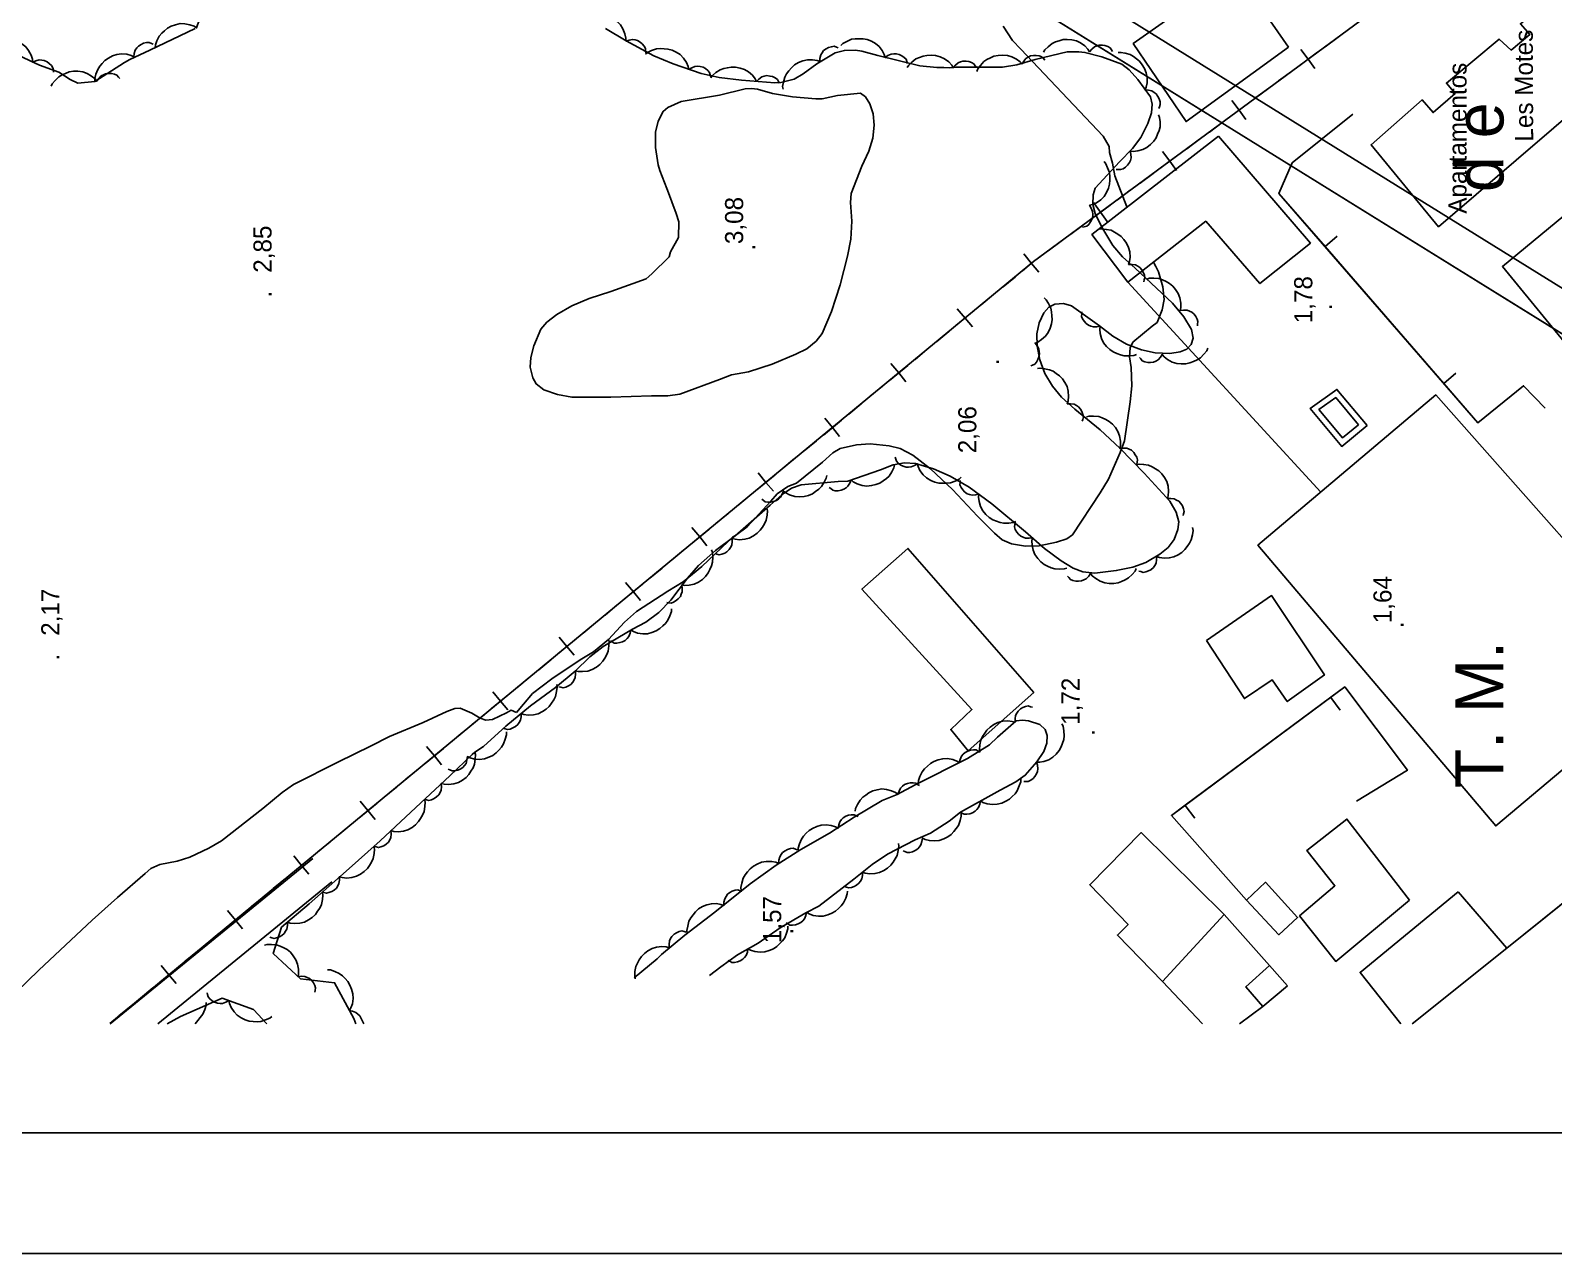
# Model space of a CAD drawing. Extents: x 747954 to 748544, y 4317181 to 4318208.
# Drawn here: x 748294.4 to 748420.5, y 4317181 to 4317282.2 of the extents above; entities that cross this region are included whole.
import ezdxf

# ---------------------------------------------------------------- set-up
doc = ezdxf.new("R2010")
doc.units = 0
doc.layers.get('0').update_dxf_attribs({"linetype": 'CONTINUOUS'})
for name, color, linetype in [('1', 7, 'CONTINUOUS'), ('26', 7, 'CONTINUOUS'), ('30', 7, 'CONTINUOUS'), ('44', 7, 'CONTINUOUS'), ('48', 7, 'CONTINUOUS'), ('50', 7, 'CONTINUOUS'), ('51', 7, 'CONTINUOUS'), ('53', 7, 'CONTINUOUS'), ('56', 7, 'CONTINUOUS'), ('PATTERN_CLASS', 7, 'CONTINUOUS')]:
    doc.layers.add(name, color=color, linetype=linetype)

msp = doc.modelspace()

# ---------------------------------------------------------------- linework, layer by layer
at = {"layer": '1', "color": 0, "linetype": 'CONTINUOUS'}
for p, q in [((748401.62, 4317264.36), (748402.6, 4317265.21)), ((748411.44, 4317253.02), (748412.43, 4317253.87)), ((748402.09, 4317227.03), (748402.86, 4317225.98)), ((748390.03, 4317218.09), (748390.81, 4317217.04)), ((748426.1, 4317213.85), (748416.66, 4317206.28)), ((748397, 4317204.84), (748393.26, 4317209.06)), ((748388.13, 4317203.52), (748391.45, 4317200)), ((748394.52, 4317200), (748396.45, 4317201.44))]:
    msp.add_line(p, q, dxfattribs=at)
for points in [[(748398.59, 4317280.84), (748390.09, 4317274.69), (748385.72, 4317281.15), (748394.21, 4317287.14), (748398.59, 4317280.84)], [(748426.99, 4317279.7), (748411, 4317265.98), (748405.41, 4317272.77), (748409.64, 4317276.5), (748410.55, 4317275.44), (748412.37, 4317277), (748411.65, 4317277.87), (748416.02, 4317281.52), (748417.01, 4317280.61), (748418.56, 4317281.89), (748417.78, 4317282.78), (748421.92, 4317286.12), (748426.99, 4317279.7)], [(748403.9, 4317275.29), (748398.87, 4317271.28), (748397.79, 4317268.75), (748401.6, 4317264.35), (748411.43, 4317253.01), (748414.25, 4317249.76), (748418.04, 4317252.82), (748419.83, 4317250.96)], [(748392.79, 4317273.47), (748400.39, 4317264.63), (748396.21, 4317261.28), (748391.73, 4317266.44), (748385.28, 4317261.39), (748382.3, 4317265.34), (748392.79, 4317273.47)], [(748429.62, 4317273.69), (748441.15, 4317259.05), (748428.14, 4317248.23), (748416.29, 4317262.69), (748429.62, 4317273.69)], [(748377.5, 4317227.43), (748372.05, 4317222.62), (748370.61, 4317224.38), (748372.36, 4317226.02), (748363.26, 4317236), (748367.06, 4317239.36), (748377.5, 4317227.43)], [(748391.8, 4317231.73), (748397.17, 4317235.46), (748401.55, 4317228.89), (748398.47, 4317226.69), (748397.23, 4317228.48), (748394.93, 4317226.93), (748391.8, 4317231.73)], [(748404.2, 4317218.45), (748408.42, 4317221), (748403.24, 4317227.9), (748402.08, 4317227.04), (748390.03, 4317218.1)], [(748390.02, 4317218.1), (748388.88, 4317217.25), (748395.1, 4317210.25)], [(748408.6, 4317210.24), (748402.49, 4317205.18), (748399.49, 4317208.94), (748402.42, 4317211.44), (748400.09, 4317214.35), (748403.41, 4317216.96), (748408.6, 4317210.24)], [(748393.26, 4317209.06), (748388.13, 4317203.52), (748384.41, 4317207.36), (748385.29, 4317208.22), (748382.12, 4317211.52), (748386.37, 4317215.84), (748393.26, 4317209.06)], [(748395.1, 4317210.25), (748396.67, 4317211.73), (748399.33, 4317208.82), (748397.79, 4317207.39), (748395.1, 4317210.25)], [(748407.89, 4317200), (748404.51, 4317204.27), (748412.63, 4317210.93)], [(748412.63, 4317210.93), (748416.66, 4317206.28), (748408.81, 4317200)], [(748398.49, 4317203.15), (748396.45, 4317201.44), (748395.04, 4317203.07), (748397, 4317204.84), (748398.49, 4317203.15)]]:
    msp.add_lwpolyline(points, dxfattribs=at)
at = {"layer": '26', "color": 0, "linetype": 'CONTINUOUS'}
for points in [[(748405.09, 4317249.53), (748402.98, 4317247.8), (748400.37, 4317250.94), (748402.58, 4317252.52), (748405.09, 4317249.53)], [(748404.38, 4317249.6), (748403.05, 4317248.5), (748401.1, 4317250.85), (748402.49, 4317251.84), (748404.38, 4317249.6)]]:
    msp.add_lwpolyline(points, dxfattribs=at)
at = {"layer": '30', "color": 0, "linetype": 'CONTINUOUS'}
for p, q in [((748301, 4317200), (748317.79, 4317213.69)), ((748304.96, 4317200), (748319.37, 4317211.76))]:
    msp.add_line(p, q, dxfattribs=at)
at = {"layer": '44', "color": 0, "linetype": 'CONTINUOUS'}
for points in [[(748374.96, 4317282.59), (748375.71, 4317281.4), (748376.41, 4317280.69), (748383.24, 4317273.49), (748383.74, 4317272.64), (748383.76, 4317272.13), (748384.01, 4317271.25), (748384.21, 4317270.21), (748385.19, 4317267.63), (748385.17, 4317267.65)], [(748351.45, 4317276.88), (748353.59, 4317277.41), (748354.1, 4317277.43), (748354.6, 4317277.37), (748355.84, 4317277.02), (748357.51, 4317276.73), (748359.44, 4317276.56), (748359.95, 4317276.58), (748361.23, 4317276.84), (748363.13, 4317277.05), (748363.54, 4317276.74), (748363.92, 4317276.16), (748364.19, 4317275.34), (748364.27, 4317274.38), (748364.15, 4317273.33), (748363.82, 4317272.23), (748363.25, 4317271), (748362.36, 4317268.74), (748362.32, 4317268), (748362.42, 4317266.44), (748362.33, 4317264.96), (748362.05, 4317263.55), (748361.44, 4317261.17), (748360.73, 4317258.98), (748359.97, 4317257.16), (748359.46, 4317256.52), (748358.69, 4317255.89), (748357.77, 4317255.43), (748355.81, 4317254.62), (748353.86, 4317253.99), (748352.45, 4317253.74), (748351.46, 4317253.34), (748348.17, 4317252.12), (748347.19, 4317251.98), (748345.83, 4317251.98), (748342.47, 4317251.88), (748339.23, 4317251.88), (748338.04, 4317252.09), (748336.91, 4317252.5), (748336.27, 4317252.97), (748336.01, 4317253.47), (748335.79, 4317254.37), (748335.83, 4317255.15), (748336.1, 4317256.14), (748336.67, 4317257.5), (748337.16, 4317258.08), (748337.99, 4317258.73), (748339.22, 4317259.43), (748340.66, 4317260.04), (748342.46, 4317260.62), (748345.39, 4317261.67), (748345.87, 4317262.08), (748347.29, 4317263.5), (748347.41, 4317263.9), (748348.07, 4317265.09), (748348.09, 4317266.38), (748347.88, 4317267.09), (748347.15, 4317269), (748347.1, 4317269.15), (748346.53, 4317270.63), (748346.38, 4317271.11), (748346.15, 4317272.54), (748346.15, 4317273.81), (748346.37, 4317274.71), (748346.8, 4317275.53), (748347.19, 4317275.86), (748348.29, 4317276.35), (748351.45, 4317276.88)], [(748387.41, 4317263.06), (748387.59, 4317262.69), (748387.81, 4317262.24), (748388.17, 4317261.02), (748388.27, 4317259.95), (748388.11, 4317259.11), (748387.7, 4317258.06), (748387.28, 4317257.76), (748385.69, 4317256.43), (748385.48, 4317255.95), (748385.42, 4317255.23), (748385.56, 4317254.33), (748385.61, 4317252.82), (748385.46, 4317251.49), (748385, 4317248.26), (748384.65, 4317247.31), (748383.68, 4317245.1), (748382.97, 4317243.97), (748380.69, 4317240.48), (748380.21, 4317240.16), (748379.37, 4317239.87), (748377.92, 4317239.57), (748376.79, 4317239.55), (748375.63, 4317239.73), (748374.86, 4317240.08), (748374.24, 4317240.61), (748372.82, 4317242.03), (748370.75, 4317244.25), (748368.94, 4317245.96), (748367.47, 4317247.09), (748366.42, 4317247.63), (748365.52, 4317247.85), (748363.95, 4317248.03), (748362.81, 4317247.94), (748361.46, 4317247.63), (748360.85, 4317247.26), (748359.98, 4317246.49), (748357.84, 4317244.77), (748357.13, 4317244.48), (748356.24, 4317243.89), (748355.71, 4317243.27), (748353.75, 4317241.15), (748352.79, 4317240.42), (748352.73, 4317240.4), (748352.54, 4317240.3), (748352.18, 4317239.93), (748350.01, 4317237.86), (748348.44, 4317236.59), (748347.19, 4317235.83), (748344.59, 4317234.13), (748343.6, 4317233.25), (748342.26, 4317231.83), (748341.04, 4317230.81), (748339.93, 4317230.14), (748337.57, 4317228.58), (748335.98, 4317227.34), (748335.23, 4317226.47), (748334.65, 4317225.77)], [(748334.65, 4317225.77), (748334.2, 4317225.98), (748333.83, 4317225.75), (748332.66, 4317225.19), (748332.1, 4317225.14), (748331.63, 4317225.3), (748330.96, 4317225.73), (748329.99, 4317226.14), (748329.54, 4317226.1), (748328.89, 4317225.85), (748326.92, 4317224.96), (748324.13, 4317223.8), (748322.56, 4317222.98), (748319.9, 4317221.69), (748316.18, 4317219.81), (748315.26, 4317219.15), (748313.64, 4317217.84), (748310.23, 4317215.17), (748309.17, 4317214.56), (748307.6, 4317213.8), (748306.55, 4317213.48), (748305.12, 4317213.21), (748304.38, 4317212.88), (748303.91, 4317212.46), (748301.6, 4317210.48), (748299.51, 4317208.6), (748295.09, 4317204.46), (748292.28, 4317201.73)]]:
    msp.add_lwpolyline(points, dxfattribs=at)
at = {"layer": '51', "color": 0, "linetype": 'CONTINUOUS'}
msp.add_line((748401.25, 4317244.01), (748385.28, 4317261.39), dxfattribs=at)
msp.add_lwpolyline([(748431.02, 4317229.22), (748415.74, 4317216.39), (748396.05, 4317239.62), (748410.78, 4317252.06), (748431.02, 4317229.22)], dxfattribs=at)
at = {"layer": '53', "color": 0, "linetype": 'CONTINUOUS'}
for points in [[(748304.72, 4317280.8), (748304.75, 4317281.04), (748304.88, 4317281.38), (748305.07, 4317281.75), (748305.27, 4317282), (748305.51, 4317282.21), (748305.76, 4317282.42), (748306.06, 4317282.59), (748306.41, 4317282.71), (748306.8, 4317282.8), (748307.18, 4317282.79), (748307.61, 4317282.71), (748307.95, 4317282.58), (748308.16, 4317282.44), (748308.23, 4317282.71), (748308.35, 4317282.98), (748308.5, 4317283.14), (748308.65, 4317283.28), (748308.88, 4317283.39), (748309.1, 4317283.45), (748309.35, 4317283.48), (748309.57, 4317283.46), (748309.74, 4317283.36), (748309.88, 4317283.28)], [(748340.45, 4317283.33), (748340.66, 4317283.44), (748341.02, 4317283.51), (748341.44, 4317283.56), (748341.75, 4317283.53), (748342.06, 4317283.44), (748342.37, 4317283.35), (748342.68, 4317283.19), (748342.98, 4317282.96), (748343.26, 4317282.69), (748343.47, 4317282.36), (748343.63, 4317281.96), (748343.71, 4317281.6), (748343.71, 4317281.35), (748343.98, 4317281.44), (748344.26, 4317281.49), (748344.47, 4317281.45), (748344.68, 4317281.4), (748344.9, 4317281.27), (748345.07, 4317281.12), (748345.23, 4317280.93), (748345.34, 4317280.74), (748345.34, 4317280.53), (748345.35, 4317280.38)], [(748291.16, 4317281.25), (748291.35, 4317281.38), (748291.7, 4317281.49), (748292.11, 4317281.58), (748292.43, 4317281.57), (748292.75, 4317281.52), (748293.06, 4317281.46), (748293.39, 4317281.33), (748293.7, 4317281.13), (748294.01, 4317280.89), (748294.25, 4317280.58), (748294.46, 4317280.2), (748294.56, 4317279.85), (748294.59, 4317279.6), (748294.84, 4317279.71), (748295.13, 4317279.79), (748295.34, 4317279.78), (748295.55, 4317279.74), (748295.78, 4317279.63), (748295.96, 4317279.5), (748296.14, 4317279.33), (748296.27, 4317279.14), (748296.3, 4317278.94), (748296.32, 4317278.79)], [(748299.74, 4317278.02), (748299.73, 4317278.25), (748299.83, 4317278.61), (748299.97, 4317279.01), (748300.14, 4317279.27), (748300.35, 4317279.51), (748300.57, 4317279.75), (748300.86, 4317279.95), (748301.19, 4317280.12), (748301.56, 4317280.25), (748301.95, 4317280.29), (748302.38, 4317280.26), (748302.74, 4317280.17), (748302.96, 4317280.06), (748303, 4317280.33), (748303.08, 4317280.61), (748303.21, 4317280.79), (748303.34, 4317280.94), (748303.56, 4317281.08), (748303.77, 4317281.17), (748304.02, 4317281.23), (748304.24, 4317281.24), (748304.42, 4317281.15), (748304.56, 4317281.09)], [(748345.32, 4317280.27), (748345.5, 4317280.42), (748345.84, 4317280.57), (748346.24, 4317280.7), (748346.55, 4317280.73), (748346.88, 4317280.72), (748347.19, 4317280.69), (748347.53, 4317280.59), (748347.87, 4317280.44), (748348.2, 4317280.23), (748348.47, 4317279.95), (748348.72, 4317279.59), (748348.87, 4317279.25), (748348.92, 4317279.01), (748349.16, 4317279.15), (748349.43, 4317279.26), (748349.64, 4317279.27), (748349.85, 4317279.26), (748350.1, 4317279.18), (748350.29, 4317279.07), (748350.49, 4317278.91), (748350.64, 4317278.75), (748350.69, 4317278.55), (748350.73, 4317278.4)], [(748356.72, 4317277.36), (748356.69, 4317277.6), (748356.76, 4317277.96), (748356.86, 4317278.36), (748357.02, 4317278.64), (748357.21, 4317278.9), (748357.41, 4317279.15), (748357.68, 4317279.38), (748358, 4317279.57), (748358.36, 4317279.72), (748358.74, 4317279.8), (748359.17, 4317279.8), (748359.54, 4317279.74), (748359.77, 4317279.65), (748359.78, 4317279.92), (748359.85, 4317280.21), (748359.96, 4317280.39), (748360.08, 4317280.56), (748360.29, 4317280.71), (748360.49, 4317280.81), (748360.73, 4317280.89), (748360.95, 4317280.92), (748361.14, 4317280.85), (748361.29, 4317280.8)], [(748361.51, 4317281), (748361.68, 4317281.16), (748362, 4317281.33), (748362.39, 4317281.5), (748362.7, 4317281.55), (748363.03, 4317281.55), (748363.35, 4317281.55), (748363.69, 4317281.48), (748364.04, 4317281.34), (748364.38, 4317281.15), (748364.67, 4317280.9), (748364.94, 4317280.56), (748365.11, 4317280.23), (748365.18, 4317279.99), (748365.41, 4317280.15), (748365.68, 4317280.27), (748365.89, 4317280.3), (748366.1, 4317280.31), (748366.35, 4317280.24), (748366.55, 4317280.14), (748366.76, 4317280), (748366.92, 4317279.85), (748366.98, 4317279.65), (748367.03, 4317279.5)], [(748378.29, 4317280.44), (748378.41, 4317280.64), (748378.68, 4317280.89), (748379, 4317281.16), (748379.29, 4317281.29), (748379.6, 4317281.38), (748379.91, 4317281.47), (748380.26, 4317281.49), (748380.63, 4317281.45), (748381.01, 4317281.37), (748381.36, 4317281.2), (748381.72, 4317280.95), (748381.97, 4317280.68), (748382.1, 4317280.47), (748382.28, 4317280.68), (748382.5, 4317280.87), (748382.7, 4317280.96), (748382.9, 4317281.02), (748383.16, 4317281.02), (748383.38, 4317280.98), (748383.62, 4317280.9), (748383.81, 4317280.8), (748383.92, 4317280.63), (748384.01, 4317280.5)], [(748367.01, 4317279.16), (748367.13, 4317279.36), (748367.4, 4317279.61), (748367.73, 4317279.87), (748368.02, 4317280), (748368.33, 4317280.09), (748368.64, 4317280.17), (748368.99, 4317280.19), (748369.36, 4317280.15), (748369.74, 4317280.06), (748370.09, 4317279.89), (748370.44, 4317279.63), (748370.69, 4317279.36), (748370.82, 4317279.15), (748371, 4317279.36), (748371.22, 4317279.55), (748371.42, 4317279.63), (748371.62, 4317279.69), (748371.88, 4317279.69), (748372.1, 4317279.65), (748372.34, 4317279.57), (748372.53, 4317279.46), (748372.64, 4317279.29), (748372.73, 4317279.16)], [(748372.76, 4317278.83), (748372.84, 4317279.05), (748373.06, 4317279.34), (748373.35, 4317279.65), (748373.61, 4317279.83), (748373.9, 4317279.97), (748374.19, 4317280.1), (748374.54, 4317280.17), (748374.91, 4317280.2), (748375.3, 4317280.17), (748375.67, 4317280.06), (748376.06, 4317279.86), (748376.35, 4317279.64), (748376.51, 4317279.46), (748376.66, 4317279.69), (748376.84, 4317279.92), (748377.02, 4317280.03), (748377.21, 4317280.12), (748377.47, 4317280.16), (748377.69, 4317280.16), (748377.94, 4317280.12), (748378.15, 4317280.05), (748378.28, 4317279.9), (748378.39, 4317279.78)], [(748384.47, 4317280.4), (748384.7, 4317280.42), (748385.06, 4317280.35), (748385.46, 4317280.23), (748385.74, 4317280.08), (748386, 4317279.88), (748386.24, 4317279.68), (748386.46, 4317279.4), (748386.65, 4317279.08), (748386.8, 4317278.72), (748386.87, 4317278.34), (748386.87, 4317277.9), (748386.8, 4317277.54), (748386.7, 4317277.31), (748386.98, 4317277.29), (748387.26, 4317277.23), (748387.44, 4317277.11), (748387.61, 4317276.98), (748387.76, 4317276.77), (748387.86, 4317276.57), (748387.94, 4317276.33), (748387.96, 4317276.11), (748387.89, 4317275.92), (748387.84, 4317275.78)], [(748296.11, 4317277.61), (748296.21, 4317277.82), (748296.45, 4317278.1), (748296.75, 4317278.4), (748297.02, 4317278.56), (748297.32, 4317278.68), (748297.62, 4317278.8), (748297.97, 4317278.86), (748298.34, 4317278.86), (748298.73, 4317278.81), (748299.09, 4317278.68), (748299.47, 4317278.46), (748299.75, 4317278.22), (748299.9, 4317278.03), (748300.06, 4317278.26), (748300.25, 4317278.47), (748300.44, 4317278.57), (748300.63, 4317278.65), (748300.89, 4317278.68), (748301.12, 4317278.67), (748301.36, 4317278.62), (748301.56, 4317278.53), (748301.69, 4317278.37), (748301.8, 4317278.25)], [(748350.73, 4317278.32), (748350.87, 4317278.51), (748351.16, 4317278.74), (748351.51, 4317278.97), (748351.81, 4317279.08), (748352.12, 4317279.15), (748352.44, 4317279.2), (748352.79, 4317279.19), (748353.16, 4317279.12), (748353.53, 4317279), (748353.86, 4317278.81), (748354.19, 4317278.52), (748354.42, 4317278.23), (748354.53, 4317278.01), (748354.73, 4317278.21), (748354.96, 4317278.38), (748355.17, 4317278.44), (748355.37, 4317278.49), (748355.63, 4317278.46), (748355.85, 4317278.41), (748356.08, 4317278.31), (748356.26, 4317278.18), (748356.36, 4317278.01), (748356.44, 4317277.87)], [(748387.82, 4317275.25), (748387.9, 4317275.04), (748387.94, 4317274.67), (748387.94, 4317274.25), (748387.86, 4317273.94), (748387.74, 4317273.64), (748387.62, 4317273.35), (748387.42, 4317273.06), (748387.16, 4317272.79), (748386.86, 4317272.54), (748386.51, 4317272.37), (748386.09, 4317272.26), (748385.72, 4317272.22), (748385.48, 4317272.25), (748385.53, 4317271.98), (748385.55, 4317271.69), (748385.49, 4317271.48), (748385.41, 4317271.29), (748385.25, 4317271.08), (748385.09, 4317270.93), (748384.88, 4317270.79), (748384.67, 4317270.71), (748384.47, 4317270.72), (748384.31, 4317270.73)], [(748383.3, 4317271.38), (748383.45, 4317271.2), (748383.6, 4317270.86), (748383.75, 4317270.47), (748383.78, 4317270.15), (748383.77, 4317269.83), (748383.75, 4317269.51), (748383.66, 4317269.17), (748383.51, 4317268.83), (748383.3, 4317268.5), (748383.03, 4317268.22), (748382.68, 4317267.97), (748382.34, 4317267.82), (748382.1, 4317267.76), (748382.25, 4317267.52), (748382.36, 4317267.25), (748382.37, 4317267.04), (748382.37, 4317266.83), (748382.29, 4317266.58), (748382.18, 4317266.39), (748382.03, 4317266.18), (748381.87, 4317266.04), (748381.67, 4317265.98), (748381.52, 4317265.94)], [(748382.88, 4317265.78), (748383.11, 4317265.82), (748383.48, 4317265.77), (748383.89, 4317265.69), (748384.17, 4317265.55), (748384.44, 4317265.38), (748384.71, 4317265.19), (748384.95, 4317264.94), (748385.16, 4317264.63), (748385.33, 4317264.28), (748385.43, 4317263.91), (748385.46, 4317263.47), (748385.42, 4317263.11), (748385.34, 4317262.87), (748385.62, 4317262.87), (748385.91, 4317262.83), (748386.1, 4317262.73), (748386.27, 4317262.61), (748386.44, 4317262.41), (748386.55, 4317262.22), (748386.65, 4317261.99), (748386.69, 4317261.77), (748386.63, 4317261.58), (748386.59, 4317261.42)], [(748386.84, 4317261.66), (748387.06, 4317261.73), (748387.43, 4317261.73), (748387.85, 4317261.69), (748388.15, 4317261.59), (748388.44, 4317261.45), (748388.72, 4317261.29), (748388.99, 4317261.07), (748389.23, 4317260.79), (748389.45, 4317260.46), (748389.59, 4317260.1), (748389.67, 4317259.67), (748389.67, 4317259.3), (748389.62, 4317259.06), (748389.89, 4317259.09), (748390.18, 4317259.08), (748390.39, 4317259.01), (748390.57, 4317258.91), (748390.76, 4317258.74), (748390.9, 4317258.56), (748391.02, 4317258.34), (748391.08, 4317258.13), (748391.05, 4317257.93), (748391.03, 4317257.77)], [(748378.34, 4317260.09), (748378.51, 4317259.94), (748378.7, 4317259.62), (748378.89, 4317259.25), (748378.96, 4317258.94), (748378.99, 4317258.62), (748379.01, 4317258.3), (748378.96, 4317257.95), (748378.85, 4317257.59), (748378.69, 4317257.24), (748378.45, 4317256.93), (748378.13, 4317256.64), (748377.82, 4317256.44), (748377.59, 4317256.36), (748377.76, 4317256.14), (748377.9, 4317255.89), (748377.94, 4317255.67), (748377.96, 4317255.47), (748377.91, 4317255.21), (748377.83, 4317255), (748377.7, 4317254.78), (748377.56, 4317254.62), (748377.37, 4317254.54), (748377.23, 4317254.48)], [(748385.98, 4317255.41), (748385.76, 4317255.32), (748385.39, 4317255.29), (748384.97, 4317255.29), (748384.66, 4317255.37), (748384.36, 4317255.49), (748384.07, 4317255.62), (748383.78, 4317255.82), (748383.52, 4317256.08), (748383.27, 4317256.38), (748383.1, 4317256.73), (748382.99, 4317257.15), (748382.95, 4317257.52), (748382.98, 4317257.76), (748382.71, 4317257.71), (748382.42, 4317257.69), (748382.21, 4317257.75), (748382.02, 4317257.83), (748381.81, 4317257.99), (748381.67, 4317258.16), (748381.53, 4317258.37), (748381.44, 4317258.57), (748381.46, 4317258.77), (748381.47, 4317258.93)], [(748391.9, 4317255.94), (748391.81, 4317255.72), (748391.57, 4317255.44), (748391.28, 4317255.13), (748391.01, 4317254.97), (748390.72, 4317254.83), (748390.42, 4317254.71), (748390.08, 4317254.64), (748389.7, 4317254.63), (748389.32, 4317254.67), (748388.95, 4317254.79), (748388.56, 4317255), (748388.28, 4317255.23), (748388.12, 4317255.42), (748387.97, 4317255.19), (748387.78, 4317254.97), (748387.59, 4317254.87), (748387.4, 4317254.78), (748387.15, 4317254.75), (748386.92, 4317254.75), (748386.67, 4317254.8), (748386.47, 4317254.88), (748386.34, 4317255.04), (748386.23, 4317255.15)], [(748377.78, 4317254.24), (748378.01, 4317254.28), (748378.38, 4317254.23), (748378.79, 4317254.15), (748379.08, 4317254.02), (748379.35, 4317253.84), (748379.61, 4317253.65), (748379.85, 4317253.4), (748380.06, 4317253.09), (748380.24, 4317252.75), (748380.34, 4317252.37), (748380.37, 4317251.94), (748380.33, 4317251.57), (748380.25, 4317251.33), (748380.53, 4317251.33), (748380.82, 4317251.29), (748381.01, 4317251.19), (748381.18, 4317251.08), (748381.35, 4317250.88), (748381.46, 4317250.69), (748381.56, 4317250.45), (748381.6, 4317250.24), (748381.54, 4317250.04), (748381.5, 4317249.89)], [(748381.85, 4317250.24), (748382.07, 4317250.31), (748382.44, 4317250.3), (748382.86, 4317250.27), (748383.16, 4317250.17), (748383.44, 4317250.02), (748383.73, 4317249.86), (748383.99, 4317249.64), (748384.24, 4317249.36), (748384.45, 4317249.03), (748384.59, 4317248.67), (748384.67, 4317248.24), (748384.67, 4317247.87), (748384.62, 4317247.63), (748384.89, 4317247.66), (748385.18, 4317247.65), (748385.38, 4317247.57), (748385.57, 4317247.48), (748385.76, 4317247.3), (748385.89, 4317247.12), (748386.01, 4317246.9), (748386.08, 4317246.69), (748386.04, 4317246.49), (748386.02, 4317246.33)], [(748371.48, 4317245.26), (748371.31, 4317245.1), (748370.98, 4317244.94), (748370.59, 4317244.79), (748370.27, 4317244.75), (748369.95, 4317244.75), (748369.63, 4317244.76), (748369.29, 4317244.84), (748368.95, 4317244.99), (748368.61, 4317245.19), (748368.32, 4317245.45), (748368.06, 4317245.8), (748367.9, 4317246.13), (748367.84, 4317246.37), (748367.6, 4317246.22), (748367.34, 4317246.1), (748367.12, 4317246.08), (748366.92, 4317246.08), (748366.67, 4317246.16), (748366.47, 4317246.26), (748366.26, 4317246.41), (748366.11, 4317246.57), (748366.05, 4317246.76), (748366.01, 4317246.91)], [(748360.34, 4317245.4), (748360.29, 4317245.17), (748360.13, 4317244.84), (748359.9, 4317244.49), (748359.68, 4317244.26), (748359.41, 4317244.07), (748359.15, 4317243.89), (748358.83, 4317243.75), (748358.47, 4317243.67), (748358.08, 4317243.62), (748357.69, 4317243.66), (748357.27, 4317243.79), (748356.95, 4317243.96), (748356.75, 4317244.11), (748356.66, 4317243.85), (748356.51, 4317243.6), (748356.35, 4317243.45), (748356.19, 4317243.33), (748355.94, 4317243.24), (748355.72, 4317243.2), (748355.47, 4317243.2), (748355.25, 4317243.23), (748355.09, 4317243.36), (748354.96, 4317243.45)], [(748365.96, 4317246.26), (748365.91, 4317246.03), (748365.74, 4317245.71), (748365.51, 4317245.35), (748365.28, 4317245.14), (748365.01, 4317244.95), (748364.75, 4317244.77), (748364.42, 4317244.64), (748364.06, 4317244.56), (748363.67, 4317244.52), (748363.28, 4317244.57), (748362.87, 4317244.7), (748362.54, 4317244.87), (748362.35, 4317245.03), (748362.25, 4317244.77), (748362.1, 4317244.52), (748361.94, 4317244.38), (748361.77, 4317244.26), (748361.53, 4317244.18), (748361.3, 4317244.14), (748361.05, 4317244.14), (748360.84, 4317244.18), (748360.68, 4317244.31), (748360.55, 4317244.4)], [(748385.98, 4317246.29), (748386.21, 4317246.34), (748386.58, 4317246.31), (748386.99, 4317246.24), (748387.29, 4317246.12), (748387.56, 4317245.95), (748387.83, 4317245.78), (748388.08, 4317245.53), (748388.3, 4317245.23), (748388.49, 4317244.89), (748388.6, 4317244.52), (748388.65, 4317244.09), (748388.62, 4317243.72), (748388.55, 4317243.48), (748388.83, 4317243.49), (748389.12, 4317243.46), (748389.31, 4317243.36), (748389.49, 4317243.26), (748389.67, 4317243.07), (748389.79, 4317242.88), (748389.89, 4317242.65), (748389.94, 4317242.43), (748389.89, 4317242.23), (748389.85, 4317242.08)], [(748376, 4317241.59), (748375.79, 4317241.5), (748375.42, 4317241.46), (748375, 4317241.45), (748374.69, 4317241.51), (748374.39, 4317241.62), (748374.09, 4317241.74), (748373.79, 4317241.93), (748373.52, 4317242.18), (748373.27, 4317242.48), (748373.08, 4317242.83), (748372.96, 4317243.24), (748372.91, 4317243.61), (748372.93, 4317243.85), (748372.66, 4317243.79), (748372.37, 4317243.77), (748372.17, 4317243.82), (748371.97, 4317243.89), (748371.76, 4317244.04), (748371.61, 4317244.21), (748371.46, 4317244.41), (748371.37, 4317244.61), (748371.38, 4317244.82), (748371.39, 4317244.97)], [(748355.39, 4317242.7), (748355.43, 4317242.47), (748355.4, 4317242.1), (748355.32, 4317241.69), (748355.19, 4317241.4), (748355.01, 4317241.13), (748354.83, 4317240.86), (748354.58, 4317240.62), (748354.28, 4317240.4), (748353.93, 4317240.22), (748353.56, 4317240.12), (748353.12, 4317240.08), (748352.76, 4317240.12), (748352.52, 4317240.19), (748352.52, 4317239.92), (748352.48, 4317239.63), (748352.38, 4317239.44), (748352.27, 4317239.26), (748352.08, 4317239.09), (748351.89, 4317238.98), (748351.65, 4317238.88), (748351.44, 4317238.83), (748351.24, 4317238.89), (748351.09, 4317238.93)], [(748380.23, 4317237.73), (748380.01, 4317237.66), (748379.64, 4317237.65), (748379.22, 4317237.67), (748378.92, 4317237.76), (748378.63, 4317237.9), (748378.34, 4317238.04), (748378.06, 4317238.26), (748377.81, 4317238.53), (748377.58, 4317238.85), (748377.43, 4317239.21), (748377.34, 4317239.63), (748377.33, 4317240), (748377.37, 4317240.25), (748377.1, 4317240.21), (748376.81, 4317240.21), (748376.6, 4317240.28), (748376.41, 4317240.37), (748376.22, 4317240.54), (748376.08, 4317240.71), (748375.95, 4317240.93), (748375.88, 4317241.14), (748375.91, 4317241.34), (748375.93, 4317241.5)], [(748390.64, 4317241.08), (748390.67, 4317240.85), (748390.62, 4317240.48), (748390.52, 4317240.07), (748390.38, 4317239.79), (748390.2, 4317239.53), (748390, 4317239.27), (748389.74, 4317239.03), (748389.43, 4317238.83), (748389.08, 4317238.66), (748388.7, 4317238.57), (748388.27, 4317238.56), (748387.9, 4317238.61), (748387.67, 4317238.69), (748387.66, 4317238.41), (748387.61, 4317238.13), (748387.5, 4317237.94), (748387.39, 4317237.77), (748387.18, 4317237.6), (748386.99, 4317237.5), (748386.75, 4317237.41), (748386.53, 4317237.37), (748386.34, 4317237.44), (748386.19, 4317237.48)], [(748350.81, 4317239.23), (748350.89, 4317239.01), (748350.9, 4317238.64), (748350.89, 4317238.22), (748350.8, 4317237.91), (748350.66, 4317237.62), (748350.52, 4317237.33), (748350.31, 4317237.05), (748350.04, 4317236.8), (748349.72, 4317236.57), (748349.36, 4317236.41), (748348.94, 4317236.32), (748348.57, 4317236.3), (748348.33, 4317236.34), (748348.37, 4317236.07), (748348.37, 4317235.78), (748348.3, 4317235.57), (748348.22, 4317235.38), (748348.05, 4317235.18), (748347.87, 4317235.04), (748347.66, 4317234.91), (748347.45, 4317234.84), (748347.25, 4317234.87), (748347.09, 4317234.88)], [(748385.97, 4317237.7), (748385.87, 4317237.49), (748385.63, 4317237.21), (748385.33, 4317236.92), (748385.06, 4317236.76), (748384.76, 4317236.63), (748384.46, 4317236.52), (748384.12, 4317236.46), (748383.74, 4317236.46), (748383.36, 4317236.51), (748382.99, 4317236.64), (748382.61, 4317236.86), (748382.33, 4317237.1), (748382.18, 4317237.29), (748382.03, 4317237.06), (748381.83, 4317236.85), (748381.64, 4317236.75), (748381.45, 4317236.67), (748381.19, 4317236.64), (748380.97, 4317236.65), (748380.72, 4317236.7), (748380.52, 4317236.79), (748380.39, 4317236.95), (748380.28, 4317237.07)], [(748347.49, 4317234.37), (748347.48, 4317234.14), (748347.36, 4317233.79), (748347.18, 4317233.41), (748346.99, 4317233.16), (748346.76, 4317232.94), (748346.52, 4317232.72), (748346.22, 4317232.54), (748345.87, 4317232.4), (748345.5, 4317232.3), (748345.11, 4317232.29), (748344.68, 4317232.36), (748344.33, 4317232.48), (748344.12, 4317232.61), (748344.05, 4317232.34), (748343.95, 4317232.06), (748343.81, 4317231.9), (748343.66, 4317231.75), (748343.43, 4317231.63), (748343.22, 4317231.57), (748342.97, 4317231.52), (748342.75, 4317231.53), (748342.57, 4317231.63), (748342.43, 4317231.71)], [(748342.27, 4317231.88), (748342.32, 4317231.65), (748342.3, 4317231.29), (748342.25, 4317230.87), (748342.13, 4317230.57), (748341.97, 4317230.29), (748341.8, 4317230.02), (748341.56, 4317229.76), (748341.27, 4317229.54), (748340.93, 4317229.34), (748340.56, 4317229.21), (748340.13, 4317229.16), (748339.76, 4317229.18), (748339.53, 4317229.24), (748339.54, 4317228.96), (748339.52, 4317228.67), (748339.43, 4317228.48), (748339.33, 4317228.29), (748339.14, 4317228.11), (748338.95, 4317227.99), (748338.73, 4317227.88), (748338.51, 4317227.83), (748338.31, 4317227.87), (748338.16, 4317227.9)], [(748337.99, 4317228.11), (748338.02, 4317227.88), (748337.97, 4317227.51), (748337.88, 4317227.1), (748337.74, 4317226.82), (748337.56, 4317226.55), (748337.37, 4317226.29), (748337.11, 4317226.06), (748336.8, 4317225.85), (748336.45, 4317225.68), (748336.07, 4317225.59), (748335.63, 4317225.57), (748335.27, 4317225.62), (748335.04, 4317225.7), (748335.03, 4317225.42), (748334.98, 4317225.14), (748334.88, 4317224.95), (748334.76, 4317224.78), (748334.56, 4317224.61), (748334.36, 4317224.5), (748334.13, 4317224.41), (748333.91, 4317224.38), (748333.72, 4317224.44), (748333.56, 4317224.48)], [(748373.03, 4317222.49), (748372.99, 4317222.72), (748373.03, 4317223.09), (748373.11, 4317223.5), (748373.25, 4317223.79), (748373.43, 4317224.06), (748373.61, 4317224.32), (748373.86, 4317224.57), (748374.17, 4317224.78), (748374.51, 4317224.96), (748374.89, 4317225.05), (748375.33, 4317225.09), (748375.69, 4317225.04), (748375.93, 4317224.97), (748375.93, 4317225.25), (748375.97, 4317225.53), (748376.07, 4317225.72), (748376.18, 4317225.9), (748376.38, 4317226.07), (748376.57, 4317226.18), (748376.81, 4317226.28), (748377.02, 4317226.32), (748377.22, 4317226.26), (748377.37, 4317226.22)], [(748333.81, 4317224.17), (748333.81, 4317223.94), (748333.72, 4317223.58), (748333.58, 4317223.18), (748333.41, 4317222.92), (748333.19, 4317222.67), (748332.98, 4317222.44), (748332.69, 4317222.23), (748332.36, 4317222.07), (748331.99, 4317221.94), (748331.6, 4317221.9), (748331.17, 4317221.93), (748330.81, 4317222.02), (748330.59, 4317222.13), (748330.55, 4317221.85), (748330.47, 4317221.57), (748330.34, 4317221.4), (748330.21, 4317221.24), (748329.99, 4317221.1), (748329.78, 4317221.02), (748329.54, 4317220.95), (748329.32, 4317220.94), (748329.13, 4317221.03), (748328.99, 4317221.09)], [(748379.82, 4317224.85), (748379.92, 4317224.64), (748379.98, 4317224.27), (748380.01, 4317223.86), (748379.96, 4317223.54), (748379.87, 4317223.23), (748379.76, 4317222.93), (748379.59, 4317222.63), (748379.35, 4317222.34), (748379.07, 4317222.07), (748378.73, 4317221.87), (748378.32, 4317221.72), (748377.96, 4317221.66), (748377.71, 4317221.67), (748377.79, 4317221.41), (748377.83, 4317221.12), (748377.78, 4317220.91), (748377.72, 4317220.71), (748377.58, 4317220.49), (748377.43, 4317220.33), (748377.23, 4317220.17), (748377.03, 4317220.07), (748376.83, 4317220.07), (748376.67, 4317220.07)], [(748367.92, 4317219.92), (748367.94, 4317220.15), (748368.06, 4317220.49), (748368.24, 4317220.88), (748368.44, 4317221.12), (748368.68, 4317221.34), (748368.92, 4317221.55), (748369.22, 4317221.73), (748369.57, 4317221.86), (748369.95, 4317221.95), (748370.34, 4317221.96), (748370.77, 4317221.89), (748371.11, 4317221.76), (748371.32, 4317221.63), (748371.39, 4317221.9), (748371.5, 4317222.17), (748371.64, 4317222.33), (748371.79, 4317222.47), (748372.02, 4317222.59), (748372.24, 4317222.66), (748372.49, 4317222.69), (748372.71, 4317222.68), (748372.88, 4317222.58), (748373.02, 4317222.5)], [(748331.21, 4317222.51), (748331.26, 4317222.29), (748331.23, 4317221.92), (748331.17, 4317221.5), (748331.05, 4317221.21), (748330.88, 4317220.93), (748330.71, 4317220.66), (748330.47, 4317220.41), (748330.17, 4317220.18), (748329.84, 4317219.99), (748329.46, 4317219.87), (748329.03, 4317219.82), (748328.66, 4317219.85), (748328.42, 4317219.91), (748328.44, 4317219.63), (748328.41, 4317219.34), (748328.32, 4317219.15), (748328.21, 4317218.97), (748328.02, 4317218.79), (748327.84, 4317218.67), (748327.61, 4317218.56), (748327.39, 4317218.51), (748327.2, 4317218.56), (748327.04, 4317218.59)], [(748376.41, 4317220.28), (748376.4, 4317220.05), (748376.28, 4317219.7), (748376.12, 4317219.31), (748375.93, 4317219.06), (748375.7, 4317218.83), (748375.47, 4317218.61), (748375.17, 4317218.43), (748374.83, 4317218.28), (748374.45, 4317218.18), (748374.06, 4317218.16), (748373.63, 4317218.22), (748373.28, 4317218.33), (748373.06, 4317218.46), (748373.01, 4317218.19), (748372.91, 4317217.91), (748372.77, 4317217.75), (748372.62, 4317217.6), (748372.4, 4317217.47), (748372.18, 4317217.4), (748371.94, 4317217.36), (748371.72, 4317217.36), (748371.54, 4317217.46), (748371.4, 4317217.53)], [(748362.7, 4317217.6), (748362.73, 4317217.83), (748362.89, 4317218.16), (748363.1, 4317218.53), (748363.32, 4317218.76), (748363.58, 4317218.95), (748363.83, 4317219.14), (748364.15, 4317219.29), (748364.51, 4317219.39), (748364.9, 4317219.45), (748365.28, 4317219.42), (748365.71, 4317219.31), (748366.04, 4317219.16), (748366.24, 4317219.01), (748366.33, 4317219.27), (748366.46, 4317219.53), (748366.62, 4317219.68), (748366.78, 4317219.81), (748367.02, 4317219.91), (748367.24, 4317219.95), (748367.49, 4317219.97), (748367.71, 4317219.94), (748367.87, 4317219.82), (748368.01, 4317219.73)], [(748327.04, 4317218.6), (748327.09, 4317218.37), (748327.06, 4317218), (748327, 4317217.59), (748326.88, 4317217.29), (748326.71, 4317217.02), (748326.54, 4317216.75), (748326.3, 4317216.49), (748326, 4317216.27), (748325.66, 4317216.07), (748325.29, 4317215.96), (748324.86, 4317215.91), (748324.49, 4317215.93), (748324.25, 4317216), (748324.27, 4317215.72), (748324.24, 4317215.43), (748324.15, 4317215.23), (748324.04, 4317215.05), (748323.85, 4317214.88), (748323.66, 4317214.75), (748323.43, 4317214.65), (748323.22, 4317214.6), (748323.02, 4317214.65), (748322.87, 4317214.68)], [(748357.97, 4317214.32), (748357.97, 4317214.55), (748358.08, 4317214.9), (748358.24, 4317215.29), (748358.43, 4317215.55), (748358.65, 4317215.78), (748358.88, 4317216), (748359.17, 4317216.19), (748359.51, 4317216.34), (748359.89, 4317216.45), (748360.28, 4317216.48), (748360.71, 4317216.43), (748361.06, 4317216.32), (748361.28, 4317216.2), (748361.33, 4317216.47), (748361.43, 4317216.74), (748361.56, 4317216.91), (748361.7, 4317217.06), (748361.93, 4317217.19), (748362.14, 4317217.27), (748362.39, 4317217.32), (748362.61, 4317217.32), (748362.79, 4317217.22), (748362.93, 4317217.16)], [(748371.47, 4317217.43), (748371.48, 4317217.19), (748371.38, 4317216.84), (748371.25, 4317216.44), (748371.07, 4317216.17), (748370.86, 4317215.93), (748370.64, 4317215.69), (748370.36, 4317215.49), (748370.03, 4317215.32), (748369.66, 4317215.19), (748369.27, 4317215.15), (748368.84, 4317215.18), (748368.48, 4317215.27), (748368.26, 4317215.37), (748368.22, 4317215.1), (748368.14, 4317214.82), (748368.01, 4317214.65), (748367.88, 4317214.49), (748367.66, 4317214.35), (748367.45, 4317214.26), (748367.21, 4317214.2), (748366.99, 4317214.19), (748366.8, 4317214.27), (748366.66, 4317214.33)], [(748322.85, 4317214.7), (748322.9, 4317214.47), (748322.86, 4317214.1), (748322.78, 4317213.69), (748322.65, 4317213.4), (748322.48, 4317213.13), (748322.3, 4317212.86), (748322.05, 4317212.62), (748321.74, 4317212.4), (748321.4, 4317212.22), (748321.02, 4317212.11), (748320.59, 4317212.08), (748320.22, 4317212.12), (748319.99, 4317212.19), (748319.99, 4317211.91), (748319.95, 4317211.62), (748319.85, 4317211.43), (748319.74, 4317211.25), (748319.55, 4317211.08), (748319.36, 4317210.97), (748319.12, 4317210.87), (748318.91, 4317210.82), (748318.71, 4317210.88), (748318.56, 4317210.92)], [(748353.26, 4317211.06), (748353.24, 4317211.29), (748353.32, 4317211.65), (748353.43, 4317212.06), (748353.59, 4317212.33), (748353.79, 4317212.59), (748353.99, 4317212.83), (748354.27, 4317213.06), (748354.59, 4317213.24), (748354.95, 4317213.39), (748355.33, 4317213.46), (748355.77, 4317213.45), (748356.13, 4317213.38), (748356.36, 4317213.28), (748356.38, 4317213.56), (748356.45, 4317213.84), (748356.56, 4317214.03), (748356.69, 4317214.19), (748356.9, 4317214.34), (748357.1, 4317214.44), (748357.34, 4317214.52), (748357.56, 4317214.54), (748357.75, 4317214.46), (748357.9, 4317214.41)], [(748366.28, 4317214.95), (748366.31, 4317214.72), (748366.25, 4317214.35), (748366.16, 4317213.94), (748366.02, 4317213.66), (748365.83, 4317213.4), (748365.64, 4317213.14), (748365.38, 4317212.9), (748365.06, 4317212.7), (748364.71, 4317212.54), (748364.33, 4317212.45), (748363.9, 4317212.43), (748363.53, 4317212.49), (748363.3, 4317212.57), (748363.29, 4317212.29), (748363.24, 4317212.01), (748363.13, 4317211.82), (748363.01, 4317211.65), (748362.81, 4317211.49), (748362.61, 4317211.38), (748362.38, 4317211.29), (748362.16, 4317211.26), (748361.97, 4317211.32), (748361.82, 4317211.37)], [(748318.59, 4317210.89), (748318.62, 4317210.66), (748318.58, 4317210.29), (748318.5, 4317209.88), (748318.36, 4317209.59), (748318.18, 4317209.33), (748318, 4317209.06), (748317.74, 4317208.82), (748317.44, 4317208.61), (748317.09, 4317208.43), (748316.71, 4317208.34), (748316.28, 4317208.31), (748315.91, 4317208.35), (748315.68, 4317208.43), (748315.68, 4317208.15), (748315.63, 4317207.86), (748315.53, 4317207.67), (748315.42, 4317207.5), (748315.22, 4317207.33), (748315.03, 4317207.22), (748314.79, 4317207.12), (748314.58, 4317207.08), (748314.38, 4317207.14), (748314.23, 4317207.18)], [(748348.79, 4317207.49), (748348.76, 4317207.73), (748348.83, 4317208.09), (748348.93, 4317208.5), (748349.08, 4317208.78), (748349.27, 4317209.04), (748349.47, 4317209.29), (748349.73, 4317209.52), (748350.05, 4317209.71), (748350.4, 4317209.87), (748350.79, 4317209.95), (748351.22, 4317209.96), (748351.58, 4317209.9), (748351.82, 4317209.81), (748351.83, 4317210.09), (748351.89, 4317210.37), (748352, 4317210.56), (748352.12, 4317210.73), (748352.33, 4317210.89), (748352.52, 4317210.99), (748352.76, 4317211.07), (748352.98, 4317211.1), (748353.17, 4317211.03), (748353.32, 4317210.98)], [(748362.05, 4317210.99), (748362.04, 4317210.76), (748361.91, 4317210.41), (748361.74, 4317210.03), (748361.54, 4317209.78), (748361.31, 4317209.56), (748361.07, 4317209.34), (748360.77, 4317209.16), (748360.42, 4317209.03), (748360.04, 4317208.93), (748359.65, 4317208.92), (748359.22, 4317208.99), (748358.88, 4317209.12), (748358.67, 4317209.25), (748358.6, 4317208.98), (748358.5, 4317208.71), (748358.35, 4317208.54), (748358.2, 4317208.4), (748357.97, 4317208.28), (748357.76, 4317208.21), (748357.51, 4317208.17), (748357.29, 4317208.18), (748357.11, 4317208.28), (748356.97, 4317208.36)], [(748344.48, 4317203.74), (748344.44, 4317203.96), (748344.46, 4317204.33), (748344.53, 4317204.75), (748344.66, 4317205.04), (748344.82, 4317205.31), (748345, 4317205.58), (748345.24, 4317205.83), (748345.54, 4317206.06), (748345.88, 4317206.25), (748346.25, 4317206.36), (748346.69, 4317206.4), (748347.05, 4317206.38), (748347.29, 4317206.31), (748347.28, 4317206.59), (748347.32, 4317206.87), (748347.41, 4317207.07), (748347.51, 4317207.25), (748347.71, 4317207.42), (748347.89, 4317207.54), (748348.13, 4317207.65), (748348.34, 4317207.7), (748348.54, 4317207.65), (748348.69, 4317207.61)], [(748357.13, 4317208.1), (748357.12, 4317207.87), (748357.01, 4317207.52), (748356.86, 4317207.13), (748356.67, 4317206.87), (748356.44, 4317206.64), (748356.22, 4317206.42), (748355.92, 4317206.23), (748355.58, 4317206.08), (748355.21, 4317205.97), (748354.82, 4317205.94), (748354.39, 4317205.99), (748354.03, 4317206.1), (748353.82, 4317206.22), (748353.77, 4317205.95), (748353.67, 4317205.67), (748353.54, 4317205.5), (748353.39, 4317205.35), (748353.17, 4317205.22), (748352.96, 4317205.15), (748352.71, 4317205.1), (748352.49, 4317205.1), (748352.31, 4317205.19), (748352.16, 4317205.26)], [(748313.78, 4317206.52), (748314, 4317206.59), (748314.37, 4317206.59), (748314.79, 4317206.55), (748315.09, 4317206.45), (748315.38, 4317206.3), (748315.66, 4317206.15), (748315.93, 4317205.93), (748316.17, 4317205.64), (748316.39, 4317205.32), (748316.53, 4317204.96), (748316.6, 4317204.53), (748316.6, 4317204.16), (748316.56, 4317203.92), (748316.83, 4317203.95), (748317.12, 4317203.94), (748317.32, 4317203.86), (748317.51, 4317203.77), (748317.7, 4317203.59), (748317.83, 4317203.41), (748317.95, 4317203.19), (748318.02, 4317202.98), (748317.98, 4317202.78), (748317.96, 4317202.62)], [(748319.01, 4317204.48), (748319.25, 4317204.47), (748319.6, 4317204.35), (748319.98, 4317204.18), (748320.23, 4317203.99), (748320.46, 4317203.76), (748320.68, 4317203.52), (748320.86, 4317203.22), (748321, 4317202.88), (748321.1, 4317202.5), (748321.12, 4317202.11), (748321.06, 4317201.68), (748320.94, 4317201.33), (748320.81, 4317201.12), (748321.08, 4317201.06), (748321.36, 4317200.96), (748321.52, 4317200.82), (748321.67, 4317200.67), (748322.02, 4317200)], [(748314.4, 4317200.63), (748314.22, 4317200.48), (748313.88, 4317200.34), (748313.48, 4317200.21), (748313.17, 4317200.18), (748312.84, 4317200.21), (748312.52, 4317200.24), (748312.19, 4317200.34), (748311.85, 4317200.5), (748311.53, 4317200.72), (748311.26, 4317201), (748311.02, 4317201.36), (748310.88, 4317201.7), (748310.83, 4317201.94), (748310.58, 4317201.81), (748310.31, 4317201.7), (748310.1, 4317201.7), (748309.89, 4317201.71), (748309.64, 4317201.8), (748309.45, 4317201.91), (748309.25, 4317202.07), (748309.11, 4317202.24), (748309.07, 4317202.43), (748309.03, 4317202.59)], [(748308.96, 4317201.79), (748308.95, 4317201.56), (748308.84, 4317201.21), (748308.67, 4317200.82), (748308.05, 4317200)]]:
    msp.add_lwpolyline(points, dxfattribs=at)
at = {"layer": '56', "color": 0, "linetype": 'CONTINUOUS'}
for p, q in [((748400.21, 4317279.85), (748399.61, 4317280.66)), ((748402.68, 4317281.67), (748401.62, 4317280.89)), ((748400.99, 4317280.43), (748399.42, 4317279.27)), ((748400.21, 4317279.85), (748400.77, 4317279.09)), ((748398.82, 4317278.83), (748397.76, 4317278.05)), ((748396.95, 4317277.45), (748395.88, 4317276.67)), ((748395.26, 4317276.21), (748393.69, 4317275.05)), ((748394.48, 4317275.63), (748393.88, 4317276.44)), ((748394.48, 4317275.63), (748395.04, 4317274.87)), ((748393.09, 4317274.61), (748392.03, 4317273.82)), ((748391.21, 4317273.23), (748390.15, 4317272.44)), ((748389.53, 4317271.98), (748387.96, 4317270.83)), ((748388.74, 4317271.41), (748388.15, 4317272.21)), ((748388.74, 4317271.41), (748389.3, 4317270.64)), ((748387.36, 4317270.38), (748386.29, 4317269.6)), ((748383.01, 4317267.18), (748382.42, 4317267.99)), ((748385.48, 4317269), (748384.42, 4317268.22)), ((748383.8, 4317267.76), (748382.23, 4317266.6)), ((748383.01, 4317267.18), (748383.57, 4317266.42)), ((748381.62, 4317266.16), (748380.56, 4317265.38)), ((748379.75, 4317264.78), (748378.69, 4317264)), ((748377.29, 4317262.95), (748376.65, 4317263.73)), ((748377.29, 4317262.95), (748377.89, 4317262.22)), ((748375.96, 4317261.85), (748374.94, 4317261.01)), ((748371.79, 4317258.42), (748371.15, 4317259.2)), ((748374.16, 4317260.37), (748373.14, 4317259.53)), ((748372.55, 4317259.04), (748371.04, 4317257.8)), ((748371.79, 4317258.42), (748372.4, 4317257.69)), ((748370.46, 4317257.32), (748369.45, 4317256.49)), ((748368.67, 4317255.84), (748367.65, 4317255.01)), ((748367.05, 4317254.51), (748365.55, 4317253.27)), ((748366.3, 4317253.89), (748365.66, 4317254.67)), ((748366.3, 4317253.89), (748366.9, 4317253.16)), ((748364.97, 4317252.79), (748363.95, 4317251.96)), ((748363.18, 4317251.32), (748362.16, 4317250.48)), ((748361.56, 4317249.98), (748360.06, 4317248.74)), ((748360.81, 4317249.36), (748360.17, 4317250.14)), ((748360.81, 4317249.36), (748361.41, 4317248.63)), ((748359.48, 4317248.27), (748358.46, 4317247.43)), ((748357.68, 4317246.79), (748356.66, 4317245.95)), ((748356.07, 4317245.45), (748354.56, 4317244.21)), ((748355.31, 4317244.83), (748354.67, 4317245.61)), ((748355.31, 4317244.83), (748355.92, 4317244.11)), ((748353.98, 4317243.74), (748352.97, 4317242.9)), ((748352.19, 4317242.26), (748351.17, 4317241.42)), ((748350.57, 4317240.93), (748349.07, 4317239.69)), ((748349.82, 4317240.31), (748349.18, 4317241.08)), ((748349.82, 4317240.31), (748350.42, 4317239.58)), ((748348.49, 4317239.21), (748347.47, 4317238.37)), ((748346.7, 4317237.73), (748345.68, 4317236.89)), ((748344.33, 4317235.78), (748343.69, 4317236.55)), ((748345.08, 4317236.4), (748343.58, 4317235.16)), ((748344.33, 4317235.78), (748344.93, 4317235.05)), ((748343, 4317234.68), (748341.98, 4317233.84)), ((748341.2, 4317233.2), (748340.18, 4317232.36)), ((748339.59, 4317231.87), (748338.08, 4317230.63)), ((748338.83, 4317231.25), (748338.19, 4317232.02)), ((748337.5, 4317230.15), (748336.49, 4317229.31)), ((748338.83, 4317231.25), (748339.44, 4317230.52)), ((748335.71, 4317228.67), (748334.69, 4317227.83)), ((748334.09, 4317227.34), (748332.59, 4317226.1)), ((748333.34, 4317226.72), (748332.7, 4317227.49)), ((748333.34, 4317226.72), (748333.94, 4317225.99)), ((748332.01, 4317225.62), (748330.99, 4317224.78)), ((748330.22, 4317224.14), (748329.2, 4317223.3)), ((748328.6, 4317222.81), (748327.1, 4317221.57)), ((748327.85, 4317222.19), (748327.21, 4317222.97)), ((748327.85, 4317222.19), (748328.45, 4317221.46)), ((748326.52, 4317221.09), (748325.5, 4317220.25)), ((748324.72, 4317219.61), (748323.7, 4317218.77)), ((748323.11, 4317218.28), (748321.6, 4317217.04)), ((748322.35, 4317217.66), (748321.71, 4317218.44)), ((748322.35, 4317217.66), (748322.96, 4317216.93)), ((748321.02, 4317216.56), (748320.01, 4317215.73)), ((748319.23, 4317215.08), (748318.21, 4317214.25)), ((748317.61, 4317213.75), (748316.11, 4317212.51)), ((748316.86, 4317213.13), (748316.22, 4317213.91)), ((748316.86, 4317213.13), (748317.46, 4317212.4)), ((748315.53, 4317212.04), (748314.51, 4317211.2)), ((748313.74, 4317210.56), (748312.72, 4317209.72)), ((748312.12, 4317209.22), (748310.62, 4317207.98)), ((748311.37, 4317208.6), (748310.73, 4317209.38)), ((748310.04, 4317207.51), (748309.02, 4317206.67)), ((748311.37, 4317208.6), (748311.97, 4317207.87)), ((748308.24, 4317206.03), (748307.22, 4317205.19)), ((748306.63, 4317204.69), (748305.12, 4317203.45)), ((748305.87, 4317204.07), (748305.23, 4317204.85)), ((748305.87, 4317204.07), (748306.47, 4317203.35)), ((748304.54, 4317202.98), (748303.53, 4317202.14)), ((748302.75, 4317201.5), (748301.73, 4317200.66)), ((748301.13, 4317200.17), (748300.98, 4317200.04))]:
    msp.add_line(p, q, dxfattribs=at)
msp.add_lwpolyline([(748378.06, 4317263.54), (748377.47, 4317263.1), (748376.54, 4317262.33)], dxfattribs=at)
at = {"layer": 'PATTERN_CLASS', "color": 0, "linetype": 'CONTINUOUS'}
for p, q in [((748393.26, 4317209.06), (748397, 4317204.84)), ((748391.45, 4317200), (748388.13, 4317203.52)), ((748396.45, 4317201.44), (748394.52, 4317200))]:
    msp.add_line(p, q, dxfattribs=at)
for points in [[(748496.36, 4317354.87), (748451.53, 4317317.66), (748377.47, 4317263.1), (748300.98, 4317200.04)], [(748299.74, 4317278.02), (748302.19, 4317279.58), (748302.64, 4317279.84), (748304.28, 4317280.59), (748308.05, 4317282.4)], [(748342.01, 4317282.39), (748343.72, 4317281.36), (748346.01, 4317280.14), (748347.63, 4317279.47), (748349.94, 4317278.67), (748351.43, 4317278.35), (748353.29, 4317278.12), (748356.04, 4317277.9), (748356.55, 4317277.93), (748357.65, 4317278.21), (748358.4, 4317278.63), (748359.53, 4317279.48), (748361.03, 4317280.39), (748361.8, 4317280.58), (748362.73, 4317280.59), (748363.24, 4317280.53), (748364.57, 4317280.17), (748368.04, 4317279.31), (748369.46, 4317279.16), (748370.03, 4317279.16), (748370.54, 4317279.15), (748371.07, 4317279.19), (748373.28, 4317279.2), (748373.79, 4317279.19), (748374.89, 4317279.19), (748376.07, 4317279.39), (748377.59, 4317279.83), (748380.24, 4317280.46), (748381.22, 4317280.47), (748381.72, 4317280.41), (748383.13, 4317280.05), (748384.77, 4317279.44), (748385.37, 4317278.98), (748386.09, 4317278.17), (748387.14, 4317276.73), (748387.29, 4317276.14), (748387.23, 4317275.42), (748386.94, 4317274.53), (748386.35, 4317273.36), (748385.66, 4317272.47), (748384.57, 4317271.36), (748382.58, 4317269.18), (748382.4, 4317268.63), (748382.37, 4317267.83), (748382.58, 4317267.08), (748383.12, 4317265.94), (748384.02, 4317264.44), (748384.82, 4317263.5), (748385.87, 4317262.56), (748388.98, 4317259.67), (748389.92, 4317258.54), (748390.54, 4317257.48), (748390.67, 4317256.77), (748390.52, 4317256.23), (748390.15, 4317255.84), (748389.61, 4317255.62), (748388.74, 4317255.5), (748387.55, 4317255.54), (748386.41, 4317255.79), (748385.17, 4317256.27), (748384.03, 4317256.93), (748382.93, 4317257.79), (748380.61, 4317259.44), (748379.94, 4317259.63), (748379.23, 4317259.59)], [(748293.44, 4317280.16), (748295.14, 4317279.35), (748296.75, 4317278.77), (748297.69, 4317278.17), (748298.32, 4317277.86), (748299.74, 4317278.02)], [(748419.83, 4317250.96), (748418.04, 4317252.82), (748414.25, 4317249.76), (748397.79, 4317268.75), (748398.87, 4317271.28), (748403.9, 4317275.29)], [(748379.23, 4317259.59), (748378.74, 4317259.33), (748378.32, 4317258.85), (748377.93, 4317258.04), (748377.75, 4317257.13), (748377.76, 4317256.11), (748377.98, 4317254.96), (748378.41, 4317253.84), (748379.03, 4317252.78), (748379.79, 4317251.89), (748380.88, 4317250.9), (748382.99, 4317249.17), (748384.61, 4317247.65), (748386.63, 4317245.59), (748388.76, 4317243.27), (748389.28, 4317242.37), (748389.49, 4317241.57), (748389.42, 4317240.94), (748389.1, 4317240.1), (748388.61, 4317239.44), (748387.93, 4317238.89), (748386.77, 4317238.2), (748385.69, 4317237.81), (748384.32, 4317237.52), (748382.53, 4317237.32), (748381.54, 4317237.42), (748380.76, 4317237.72), (748379.74, 4317238.33), (748378.38, 4317239.35), (748376.79, 4317240.74), (748374, 4317243.06), (748372.13, 4317244.43), (748370.57, 4317245.35), (748369.19, 4317245.95), (748367.7, 4317246.4), (748366.79, 4317246.45), (748365.85, 4317246.27), (748364.8, 4317245.86), (748362.09, 4317244.93), (748361.3, 4317244.89), (748358.22, 4317244.63), (748357.42, 4317244.34), (748356.64, 4317243.82), (748355.66, 4317242.93), (748352.77, 4317240.4), (748351.14, 4317239.2), (748349.72, 4317237.95), (748348.82, 4317236.9), (748347.44, 4317235.07), (748346.45, 4317234.07), (748345.36, 4317233.25), (748344.26, 4317232.67), (748341.82, 4317231.25), (748340.73, 4317230.39), (748339.5, 4317229.2), (748337.88, 4317227.85), (748335.82, 4317226.33), (748333.77, 4317224.65), (748331.93, 4317222.97), (748331.21, 4317222.51)], [(748395.1, 4317210.25), (748388.88, 4317217.25), (748403.24, 4317227.9), (748408.42, 4317221), (748404.2, 4317218.45)], [(748344.4, 4317203.83), (748346.29, 4317205.4), (748346.67, 4317205.75), (748348.59, 4317207.34), (748351.07, 4317209.25), (748354.01, 4317211.6), (748356.14, 4317213.14), (748358.2, 4317214.45), (748360.56, 4317215.8), (748362.6, 4317217.13), (748364.94, 4317218.5), (748366.16, 4317218.99), (748367.67, 4317219.79), (748371.99, 4317221.98), (748373.83, 4317223.09), (748374.47, 4317223.73), (748376.04, 4317225.08), (748376.55, 4317225.14), (748377.06, 4317225.09), (748378, 4317224.78), (748378.42, 4317224.38), (748378.59, 4317223.89), (748378.57, 4317223.25), (748378.31, 4317222.56), (748377.75, 4317221.71), (748376.78, 4317220.59), (748376, 4317220.03), (748374.71, 4317219.35), (748371.42, 4317217.54), (748370.48, 4317216.79), (748368.94, 4317215.8), (748367.67, 4317215.23), (748365.36, 4317214.05), (748364.1, 4317213.2), (748362.58, 4317211.98), (748359.68, 4317209.76), (748358.6, 4317209.2), (748356.48, 4317207.95), (748354.66, 4317206.69), (748352.95, 4317205.71), (748351.58, 4317204.72), (748350.64, 4317204)], [(748416.66, 4317206.28), (748437.2, 4317222.76), (748457.93, 4317200)], [(748331.21, 4317222.51), (748330.97, 4317222.29), (748329.12, 4317220.55), (748325.89, 4317217.52), (748323.37, 4317215.15), (748320.54, 4317212.66), (748317.47, 4317209.94), (748315.19, 4317208), (748314.51, 4317205.84), (748316.77, 4317203.73), (748319.59, 4317203.41), (748321.18, 4317200.46), (748321.34, 4317200)], [(748313.99, 4317200), (748312.86, 4317201.19), (748310.28, 4317202.13), (748306.84, 4317200.62), (748305.72, 4317200)]]:
    msp.add_lwpolyline(points, dxfattribs=at)

# ---------------------------------------------------------------- texts
at = {"layer": '48', "color": 0, "linetype": 'CONTINUOUS'}
for s, p in [(' 3,08', (748353.42, 4317263.99)), (' 2,85', (748314.37, 4317261.62)), ('.', (748354.42, 4317264.01)), (' 1,78', (748400.55, 4317257.44)), ('.', (748314.37, 4317260.12)), ('.', (748402.18, 4317259.09)), ('.', (748374.61, 4317254.52)), (' 2,06', (748372.73, 4317246.68)), (' 1,64', (748407.11, 4317232.61)), (' 2,17', (748296.8, 4317231.57)), ('.', (748408.11, 4317232.75)), ('.', (748296.8, 4317230.07)), (' 1,72', (748381.28, 4317224.2)), ('.', (748382.54, 4317223.84)), (' 1,57', (748356.57, 4317206.13)), ('.', (748357.57, 4317207.41))]:
    msp.add_text(s, height=1.5, rotation=90, dxfattribs=at).set_placement(p)
at = {"layer": '50', "color": 0, "linetype": 'CONTINUOUS'}
for s, height, rotation, p in [('Les Motes', 1.5, 90.2398, (748418.84, 4317273.04)), ('Apartamentos', 1.5, 89.9838, (748413.32, 4317267.07)), ('T. M.                         d e ', 4, 90, (748416.38, 4317219.51))]:
    msp.add_text(s, height=height, rotation=rotation, dxfattribs=at).set_placement(p)

# ---------------------------------------------------------------- meshes
at = {"color": 0, "linetype": 'CONTINUOUS'}
mesh = msp.add_polyface(dxfattribs=at)
corners = [(747954.5, 4317181), (747954.5, 4317181), (747954.5, 4317371.96), (748262.5, 4317181), (747954.5, 4317546.49), (748544, 4317181), (747954.5, 4318207.5), (748544, 4317842.01), (748544, 4318207.5)]
mesh.append_faces([[corners[k] for k in face] for face in [(0, 1, 3, 2), (2, 3, 5, 4), (4, 5, 7, 6), (6, 7, 8, 8)]], dxfattribs={"vtx0": -1, "vtx2": -1, "color": 0})
mesh = msp.add_polyface(dxfattribs=at)
corners = [(747964.5, 4317191), (747964.5, 4317191), (747964.5, 4317375.76), (748262.5, 4317191), (747964.5, 4317544.09), (748534, 4317191), (747964.5, 4318011), (748534, 4317657.91), (748262.5, 4318011), (748534, 4317842.67), (748534, 4318011)]
mesh.append_faces([[corners[k] for k in face] for face in [(0, 1, 3, 2), (2, 3, 5, 4), (4, 5, 7, 6), (6, 7, 9, 8), (8, 9, 10, 10)]], dxfattribs={"vtx0": -1, "vtx2": -1, "color": 0})

doc.saveas('drawing.dxf')
